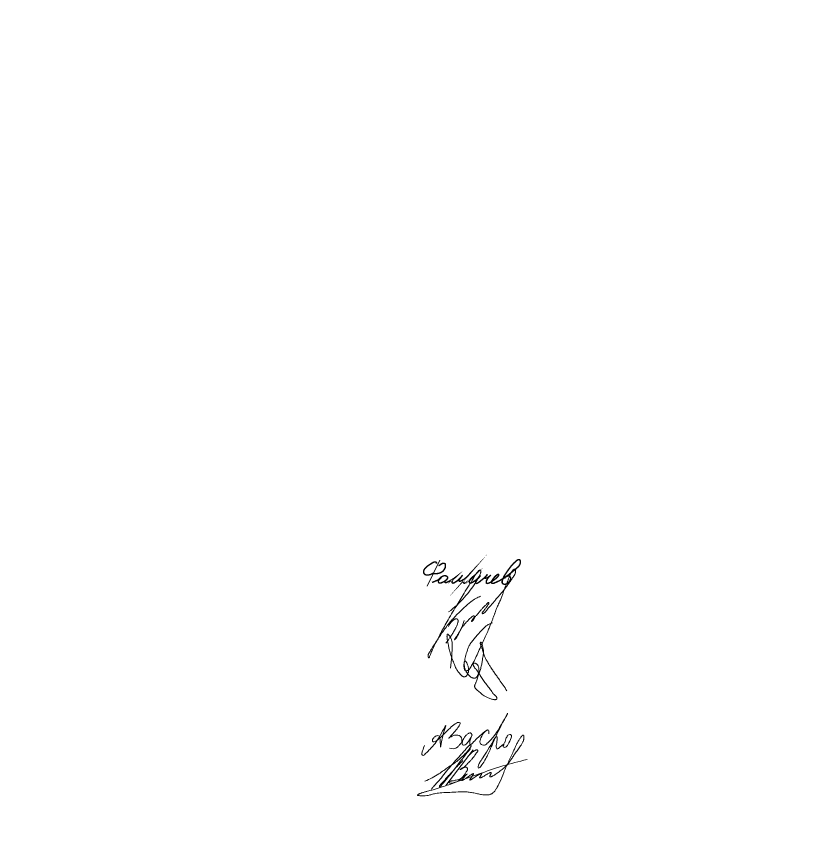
# Model space of a CAD drawing. Header units: millimetres. Extents: x 0 to 420, y 0 to 297.
# Drawn here: x 219.4 to 319.7, y 0 to 103 of the extents above; entities that cross this region are included whole.
import ezdxf

# ---------------------------------------------------------------- set-up
doc = ezdxf.new("R2010")
doc.units = ezdxf.units.MM
for name, pattern in [('K5LT32789', [0]), ('K5LT32790', [0]), ('K5LT32791', [0])]:
    doc.linetypes.add(name, pattern=pattern)
doc.layers.add('Системный слой', color=7, linetype='Continuous')

# ---------------------------------------------------------------- blocks, each defined once
blk = doc.blocks.new('U27')
at = {"layer": 'Системный слой', "color": 5, "linetype": 'K5LT32789', "lineweight": 18, "true_color": 0x0000ff}
for points in [[(277.04, 12.25), (276.86, 12.51), (276.6, 12.51), (276.34, 12.26), (276.06, 11.97), (275.83, 11.58), (275.73, 11.06), (275.89, 10.9), (276.17, 10.97), (276.34, 11.14), (276.54, 11.38), (276.81, 11.8), (277.11, 12.4), (276.81, 11.8), (276.71, 11.32), (276.71, 11.04), (276.78, 10.97), (276.91, 11.01), (277.49, 11.67), (278.13, 12.24), (278.45, 12.54), (278.79, 12.76), (278.95, 12.86), (279.08, 12.86), (279.15, 12.68), (279.15, 12.49), (279.15, 12.28), (279.15, 12.68), (279.08, 12.86), (278.95, 12.87), (278.45, 12.54), (277.99, 11.61), (277.99, 11.2), (278.17, 11.01), (278.44, 10.94), (278.71, 10.94), (278.93, 11.16), (279.2, 11.44), (280.09, 12.32), (282.22, 16.29), (280.09, 12.32), (279.33, 10.43), (278.75, 9.2), (278.22, 8.38), (277.88, 7.97), (277.77, 8.06), (277.77, 8.41), (278.02, 8.85), (278.47, 9.45), (279.18, 10.63), (279.91, 11.87), (280.06, 12.02), (280.18, 12.01), (280.22, 11.82), (280.16, 11.4), (280.11, 11.06), (280.04, 10.73), (280.11, 10.49), (280.25, 10.42), (280.43, 10.61), (280.79, 10.89), (281.11, 11.21), (280.91, 10.78), (281, 10.69), (281.15, 10.63), (281.31, 10.69), (281.51, 10.89), (282.05, 12.01), (281.98, 12.24), (281.78, 12.3), (281.52, 12.23), (281.34, 11.9), (281.22, 11.51), (281.11, 11.18)], [(270.99, 10.89), (270.83, 10.45), (270.68, 10.02), (270.63, 9.75), (270.74, 9.63), (270.9, 9.63), (271.05, 9.78), (271.49, 10.22), (272.56, 11.29), (274.09, 14.3), (273.17, 12.05), (273.01, 10.03), (273.01, 11.89), (272.82, 12.19), (272.38, 12.09), (272.07, 11.79), (271.97, 11.52), (272.07, 11.33), (272.35, 11.33), (273.01, 11.89), (273.91, 12.79), (274.54, 13.42), (275.24, 13.88), (275.55, 13.79), (275.47, 13.54), (275.29, 13.21), (274.7, 12.51), (274.21, 11.93), (273.87, 11.7), (274.53, 12.14), (275.06, 12.24), (275.4, 12.17), (275.63, 11.99), (275.74, 11.71), (275.74, 11.38), (275.53, 11.07), (275.32, 10.86), (275, 10.53), (274.64, 10.45), (274.14, 10.54)]]:
    blk.add_open_spline(points, degree=3, dxfattribs=at)
blk = doc.blocks.new('U28')
at = {"layer": 'Системный слой', "color": 5, "linetype": 'K5LT32790', "lineweight": 18, "true_color": 0x0000ff}
blk.add_open_spline([(274.3, 20.65), (274.33, 21.67), (274.59, 22.83), (274.47, 24.04), (274.41, 24.28), (274.34, 24.44), (274.27, 24.58), (274.19, 24.7), (274.12, 24.8), (274.06, 24.87), (274.01, 24.92), (273.99, 24.94), (273.97, 24.96), (273.95, 24.96), (273.94, 24.97), (273.93, 24.97), (273.93, 24.97), (273.92, 24.97), (273.91, 24.97), (273.91, 24.97), (273.9, 24.97), (273.9, 24.97), (273.89, 24.96), (273.89, 24.96), (273.88, 24.95), (273.88, 24.95), (273.88, 24.94), (273.87, 24.93), (273.87, 24.91), (273.86, 24.89), (273.86, 24.86), (273.85, 24.83), (273.85, 24.77), (273.84, 24.7), (273.84, 24.6), (273.85, 24.49), (273.86, 24.37), (273.88, 24.24), (273.91, 24.07), (273.96, 23.85), (274.02, 23.51), (274.12, 23.03), (274.28, 22.43), (274.52, 21.78), (274.75, 21.17), (274.96, 20.66), (275.18, 20.29), (275.39, 20.03), (275.57, 19.84), (275.7, 19.71), (275.8, 19.64), (275.86, 19.61), (275.91, 19.59), (275.95, 19.58), (275.99, 19.58), (276.04, 19.58), (276.08, 19.58), (276.13, 19.59), (276.16, 19.6), (276.2, 19.62), (276.23, 19.63), (276.26, 19.65), (276.29, 19.68), (276.32, 19.72), (276.36, 19.77), (276.4, 19.84), (276.46, 19.94), (276.51, 20.05), (276.55, 20.16), (276.57, 20.26), (276.58, 20.37), (276.58, 20.48), (276.56, 20.63), (276.53, 20.81), (276.48, 21), (276.42, 21.18), (276.36, 21.3), (276.31, 21.39), (276.27, 21.44), (276.24, 21.49), (276.21, 21.52), (276.18, 21.54), (276.16, 21.56), (276.15, 21.56), (276.14, 21.57), (276.13, 21.57), (276.12, 21.57), (276.11, 21.57), (276.11, 21.57), (276.1, 21.57), (276.1, 21.57), (276.09, 21.56), (276.09, 21.56), (276.08, 21.55), (276.07, 21.55), (276.07, 21.54), (276.06, 21.53), (276.05, 21.51), (276.04, 21.49), (276.03, 21.46), (276.02, 21.42), (276.01, 21.37), (276, 21.32), (276, 21.26), (276, 21.18), (276.01, 21.08), (276.04, 20.94), (276.07, 20.76), (276.12, 20.55), (276.19, 20.36), (276.28, 20.19), (276.39, 20.02), (276.52, 19.85), (276.66, 19.71), (276.79, 19.59), (276.91, 19.51), (277.01, 19.46), (277.09, 19.43), (277.17, 19.41), (277.24, 19.4), (277.3, 19.4), (277.35, 19.4), (277.39, 19.41), (277.43, 19.42), (277.46, 19.44), (277.49, 19.46), (277.53, 19.48), (277.56, 19.52), (277.61, 19.57), (277.66, 19.64), (277.72, 19.72), (277.77, 19.83), (277.82, 19.95), (277.85, 20.07), (277.88, 20.2), (277.89, 20.34), (277.88, 20.49), (277.87, 20.65), (277.84, 20.79), (277.8, 20.9), (277.75, 21), (277.71, 21.07), (277.66, 21.12), (277.62, 21.16), (277.58, 21.2), (277.53, 21.23), (277.48, 21.26), (277.43, 21.28), (277.38, 21.29), (277.34, 21.29), (277.31, 21.29), (277.29, 21.29), (277.26, 21.29), (277.24, 21.28), (277.22, 21.27), (277.2, 21.26), (277.18, 21.25), (277.17, 21.23), (277.16, 21.22), (277.15, 21.21), (277.15, 21.2), (277.14, 21.19), (277.14, 21.18), (277.14, 21.17), (277.14, 21.15), (277.14, 21.14), (277.14, 21.12), (277.15, 21.09), (277.16, 21.06), (277.18, 21.02), (277.21, 20.96), (277.25, 20.88), (277.3, 20.78), (277.38, 20.67), (277.48, 20.55), (277.63, 20.37), (277.82, 20.1), (278.07, 19.71), (278.36, 19.23), (278.75, 18.71), (279.13, 18.2), (279.46, 17.76), (279.68, 17.43), (279.87, 17.26), (279.99, 17.16), (280.06, 17.08), (280.1, 17.01), (280.13, 16.96), (280.15, 16.92), (280.16, 16.88), (280.16, 16.86), (280.16, 16.83), (280.16, 16.82), (280.16, 16.8), (280.16, 16.79), (280.15, 16.78), (280.14, 16.77), (280.14, 16.76), (280.13, 16.75), (280.12, 16.74), (280.1, 16.73), (280.08, 16.72), (280.05, 16.71), (280.02, 16.7), (279.99, 16.69), (279.94, 16.68), (279.89, 16.68), (279.83, 16.69), (279.75, 16.7), (279.63, 16.72), (279.46, 16.77), (279.2, 16.86), (278.89, 17), (278.56, 17.16), (278.31, 17.32), (278.1, 17.5), (277.91, 17.66), (277.71, 17.84), (277.54, 18), (277.43, 18.12), (277.38, 18.2), (277.36, 18.25), (277.34, 18.3), (277.34, 18.34), (277.33, 18.38), (277.33, 18.42), (277.34, 18.47), (277.35, 18.51), (277.36, 18.56), (277.39, 18.63), (277.43, 18.72), (277.49, 18.85), (277.56, 19.04), (277.64, 19.28), (277.73, 19.55), (277.84, 19.84), (277.97, 20.2), (278.11, 20.64), (278.24, 21.16), (278.32, 21.64), (278.36, 22.03), (278.42, 22.33), (278.47, 22.58), (278.47, 22.77), (278.46, 22.93), (278.42, 23.08), (278.38, 23.26), (278.34, 23.43), (278.3, 23.6), (278.27, 23.72), (278.25, 23.8), (278.23, 23.86), (278.21, 23.89), (278.2, 23.91), (278.19, 23.92), (278.18, 23.93), (278.17, 23.93), (278.16, 23.94), (278.16, 23.94), (278.15, 23.94), (278.14, 23.94), (278.14, 23.94), (278.13, 23.94), (278.12, 23.94), (278.11, 23.94), (278.1, 23.93), (278.09, 23.93), (278.09, 23.92), (278.08, 23.91), (278.07, 23.91), (278.06, 23.9), (278.06, 23.89), (278.05, 23.88), (278.05, 23.86), (278.05, 23.85), (278.05, 23.83), (278.05, 23.81), (278.05, 23.78), (278.06, 23.75), (278.07, 23.7), (278.09, 23.65), (278.12, 23.58), (278.16, 23.5), (278.2, 23.4), (278.24, 23.27), (278.29, 23.12), (278.35, 22.93), (278.43, 22.7), (278.51, 22.44), (278.58, 22.2), (278.66, 21.99), (278.75, 21.81), (278.87, 21.62), (279, 21.41), (279.15, 21.15), (279.35, 20.8), (279.61, 20.4), (279.9, 19.99), (280.19, 19.59), (280.7, 18.87), (281.1, 18.28), (281.41, 17.81)], degree=3, knots=[0, 0, 0, 0, 23.088924, 25.905784, 27.368497, 28.578535, 29.721875, 30.813961, 31.805183, 32.534012, 32.992903, 33.225793, 33.377047, 33.48833, 33.574551, 33.643805, 33.701224, 33.750367, 33.79387, 33.833355, 33.872141, 33.912355, 33.95659, 34.00557, 34.061357, 34.126468, 34.204109, 34.298549, 34.415744, 34.564555, 34.759459, 35.028229, 35.412864, 35.997175, 36.728139, 37.568941, 38.433825, 39.401332, 40.578431, 42.235398, 44.569602, 48.269133, 53.187712, 58.58434, 63.764044, 67.778676, 70.998143, 73.369834, 75.349816, 76.796874, 77.581324, 78.028914, 78.378087, 78.696803, 79.013489, 79.343373, 79.678587, 80.006824, 80.317932, 80.606471, 80.866035, 81.11641, 81.383983, 81.718354, 82.16781, 82.839361, 83.733235, 84.705422, 85.582724, 86.324391, 87.057116, 87.890757, 88.945341, 90.321141, 91.965571, 93.426367, 94.484215, 95.101021, 95.580997, 96.013141, 96.361093, 96.626002, 96.782739, 96.889142, 96.971138, 97.03813, 97.095272, 97.145901, 97.188561, 97.228747, 97.268915, 97.315311, 97.366861, 97.425655, 97.494454, 97.577142, 97.679623, 97.811915, 97.985663, 98.226797, 98.532587, 98.897786, 99.296036, 99.737821, 100.261724, 100.964229, 101.99978, 103.525411, 105.150667, 106.72453, 108.093532, 109.590313, 111.195302, 112.777483, 114.126394, 115.159714, 115.93325, 116.599105, 117.196687, 117.716186, 118.147278, 118.512091, 118.830828, 119.112084, 119.376147, 119.650254, 119.966184, 120.348472, 120.832611, 121.462575, 122.257884, 123.166317, 124.121896, 125.077441, 126.058759, 127.110722, 128.27138, 129.455541, 130.54928, 131.472222, 132.224076, 132.842804, 133.343527, 133.786162, 134.209733, 134.641953, 135.076751, 135.490934, 135.840567, 136.1162, 136.329021, 136.516582, 136.697073, 136.87991, 137.063295, 137.235465, 137.38613, 137.514261, 137.623548, 137.718445, 137.797689, 137.875651, 137.957944, 138.055516, 138.163779, 138.288043, 138.436309, 138.622516, 138.862075, 139.203128, 139.704326, 140.381097, 141.218915, 142.127317, 143.259517, 144.821141, 147.317764, 150.75711, 155.19517, 160.069171, 165.224464, 169.471142, 172.421411, 174.092925, 175.138298, 175.966748, 176.479558, 176.900272, 177.244752, 177.52135, 177.72293, 177.873709, 177.996322, 178.101436, 178.195314, 178.281517, 178.366118, 178.454913, 178.554755, 178.670049, 178.807074, 178.975201, 179.187234, 179.439473, 179.719727, 180.029511, 180.383269, 180.823448, 181.407111, 182.246837, 183.563618, 185.512414, 188.365901, 191.16936, 193.636194, 195.215931, 197.147086, 199.269225, 201.224518, 202.392176, 202.935446, 203.335749, 203.665039, 203.98044, 204.30527, 204.630666, 204.95421, 205.28424, 205.683122, 206.145312, 206.866804, 207.837862, 209.464316, 211.387339, 213.648133, 215.828171, 218.361631, 222.046321, 226.400789, 230.237614, 232.987127, 235.143069, 237.145235, 238.600123, 239.59432, 240.714469, 242.086859, 243.579513, 244.83703, 245.773068, 246.379449, 246.80954, 247.077534, 247.227517, 247.33398, 247.41847, 247.489521, 247.552012, 247.609222, 247.663606, 247.717168, 247.768592, 247.820784, 247.876677, 247.942191, 248.018083, 248.10247, 248.189421, 248.269471, 248.347072, 248.425637, 248.512886, 248.605679, 248.706816, 248.820413, 248.952282, 249.111489, 249.313956, 249.574155, 249.89782, 250.303709, 250.841791, 251.528272, 252.381244, 253.359593, 254.475963, 255.872687, 257.851092, 259.938273, 261.963603, 263.469883, 265.046448, 266.586695, 268.366913, 270.599666, 273.407082, 277.373027, 281.234201, 284.882343, 288.313023, 301, 301, 301, 301], dxfattribs=at)
blk = doc.blocks.new('U29')
at = {"layer": 'Системный слой', "color": 5, "linetype": 'K5LT32790', "lineweight": 18, "true_color": 0x0000ff}
for points, knots in [([(274.03, 27.77), (274.79, 28.3), (275.74, 29.19), (276.76, 30.51), (277.39, 31.33), (277.77, 32.04), (278.01, 32.46), (278.09, 32.68), (278.11, 32.8), (278.12, 32.87), (278.12, 32.91), (278.12, 32.94), (278.11, 32.96), (278.1, 32.98), (278.1, 32.99), (278.09, 33), (278.08, 33.01), (278.07, 33.02), (278.06, 33.03), (278.04, 33.04), (278.03, 33.04), (278.01, 33.05), (277.99, 33.05), (277.97, 33.05), (277.96, 33.05), (277.94, 33.05), (277.93, 33.05), (277.92, 33.04), (277.9, 33.03), (277.89, 33.02), (277.87, 33.01), (277.84, 32.99), (277.81, 32.95), (277.75, 32.88), (277.66, 32.77), (277.51, 32.56), (277.29, 32.23), (277.01, 31.73), (276.55, 31.03), (275.86, 29.93), (274.93, 28.4), (273.9, 26.64), (273.06, 25.11), (272.49, 24.05), (272.18, 23.44), (272.02, 23.06), (271.9, 22.78), (271.8, 22.53), (271.72, 22.32), (271.66, 22.15), (271.62, 22.06), (271.6, 22.01), (271.59, 21.99), (271.58, 21.98), (271.58, 21.97), (271.57, 21.97), (271.57, 21.97), (271.56, 21.96), (271.56, 21.96), (271.55, 21.96), (271.55, 21.96), (271.55, 21.96), (271.54, 21.96), (271.54, 21.96), (271.53, 21.96), (271.53, 21.97), (271.53, 21.97), (271.52, 21.97), (271.52, 21.98), (271.51, 21.99), (271.5, 22), (271.49, 22.02), (271.48, 22.04), (271.47, 22.07), (271.46, 22.11), (271.45, 22.15), (271.44, 22.2), (271.44, 22.24), (271.45, 22.29), (271.46, 22.34), (271.48, 22.4), (271.5, 22.45), (271.54, 22.53), (271.61, 22.64), (271.74, 22.85), (271.99, 23.24), (272.45, 23.97), (273.12, 25), (273.98, 26.24), (274.98, 27.34), (275.96, 28.27), (276.75, 28.99), (277.46, 29.47), (277.89, 29.67), (278.09, 29.77)], [0, 0, 0, 0, 8.550609, 12.054989, 15.548009, 18.191121, 19.498995, 20.058209, 20.381615, 20.589671, 20.716665, 20.79368, 20.851701, 20.900722, 20.944653, 20.985245, 21.025642, 21.06834, 21.115939, 21.168338, 21.224707, 21.283052, 21.340576, 21.394663, 21.443781, 21.488289, 21.53119, 21.575808, 21.625508, 21.683081, 21.754287, 21.848548, 21.98875, 22.223415, 22.641351, 23.38396, 24.591455, 26.333193, 28.725175, 32.394143, 38.444137, 45.386804, 51.336644, 54.759282, 56.550214, 57.736198, 58.581068, 59.410817, 60.190375, 60.748602, 61.044545, 61.139793, 61.19713, 61.237089, 61.267135, 61.290713, 61.309862, 61.325937, 61.339917, 61.352551, 61.36445, 61.376142, 61.388111, 61.400062, 61.412022, 61.424542, 61.439066, 61.45699, 61.479741, 61.509795, 61.550475, 61.607942, 61.688058, 61.795635, 61.922219, 62.059168, 62.198495, 62.342871, 62.495112, 62.658157, 62.830855, 63.02153, 63.245709, 63.594568, 64.237865, 65.516344, 67.957442, 72.253573, 76.989753, 81.977365, 86.090995, 89.562811, 91.905588, 94, 94, 94, 94]), ([(276, 26.71), (275.94, 26.34), (275.76, 25.87), (275.48, 25.3), (275.29, 25), (275.16, 24.75), (275.08, 24.6), (275.04, 24.51), (275.01, 24.45), (274.98, 24.41), (274.95, 24.38), (274.92, 24.35), (274.89, 24.32), (274.86, 24.29), (274.84, 24.27), (274.83, 24.26), (274.82, 24.25), (274.82, 24.25), (274.82, 24.25), (274.81, 24.25), (274.81, 24.25), (274.81, 24.25), (274.81, 24.24), (274.81, 24.25), (274.8, 24.25), (274.8, 24.25), (274.8, 24.25), (274.8, 24.25), (274.8, 24.26), (274.81, 24.26), (274.81, 24.26), (274.81, 24.27), (274.81, 24.28), (274.82, 24.29), (274.82, 24.3), (274.83, 24.33), (274.84, 24.35), (274.85, 24.38), (274.87, 24.42), (274.89, 24.46), (274.92, 24.5), (274.96, 24.55), (275.01, 24.62), (275.09, 24.72), (275.19, 24.87), (275.3, 25.06), (275.41, 25.26), (275.52, 25.46), (275.65, 25.68), (275.81, 25.91), (275.99, 26.12), (276.14, 26.3), (276.31, 26.49), (276.5, 26.71), (276.72, 26.93), (276.89, 27.09), (277, 27.18), (277.05, 27.21), (277.1, 27.23), (277.14, 27.25), (277.18, 27.26), (277.21, 27.27), (277.23, 27.27), (277.25, 27.27), (277.26, 27.27), (277.27, 27.27), (277.28, 27.26), (277.29, 27.26), (277.29, 27.26), (277.3, 27.25), (277.3, 27.25), (277.3, 27.24), (277.31, 27.23), (277.31, 27.22), (277.31, 27.21), (277.31, 27.2), (277.32, 27.18), (277.31, 27.15), (277.31, 27.12), (277.3, 27.08), (277.3, 27.03), (277.29, 26.97), (277.27, 26.93), (277.25, 26.89), (277.23, 26.84), (277.2, 26.8), (277.16, 26.75), (277.13, 26.71), (277.1, 26.67), (277.07, 26.65), (277.04, 26.62), (277.02, 26.6), (277, 26.58), (276.98, 26.57), (276.96, 26.56), (276.96, 26.55), (276.95, 26.55), (276.95, 26.55), (276.94, 26.55), (276.94, 26.55), (276.94, 26.55), (276.94, 26.55), (276.93, 26.55), (276.93, 26.55), (276.93, 26.55), (276.93, 26.55), (276.93, 26.55), (276.93, 26.55), (276.93, 26.56), (276.93, 26.56), (276.93, 26.56), (276.93, 26.57), (276.93, 26.57), (276.94, 26.58), (276.94, 26.59), (276.95, 26.6), (276.96, 26.62), (276.97, 26.64), (276.98, 26.66), (276.99, 26.68), (277, 26.7), (277.02, 26.73), (277.04, 26.77), (277.07, 26.82), (277.11, 26.88), (277.16, 26.94), (277.24, 27.02), (277.33, 27.1), (277.45, 27.2), (277.56, 27.32), (277.67, 27.44), (277.76, 27.56), (277.87, 27.69), (277.98, 27.82), (278.09, 27.97), (278.21, 28.11), (278.35, 28.26), (278.51, 28.41), (278.67, 28.56), (278.78, 28.67), (278.85, 28.76), (278.9, 28.82), (278.95, 28.87), (278.99, 28.91), (279.02, 28.94), (279.04, 28.96), (279.06, 28.97), (279.07, 28.98), (279.08, 28.98), (279.08, 28.98), (279.09, 28.98), (279.09, 28.98), (279.1, 28.98), (279.1, 28.98), (279.11, 28.98), (279.11, 28.98), (279.11, 28.98), (279.11, 28.97), (279.12, 28.97), (279.12, 28.97), (279.12, 28.96), (279.13, 28.95), (279.13, 28.94), (279.13, 28.93), (279.14, 28.92), (279.14, 28.9), (279.14, 28.87), (279.14, 28.85), (279.13, 28.83), (279.13, 28.81), (279.12, 28.79), (279.1, 28.76), (279.08, 28.73), (279.04, 28.68), (278.99, 28.6), (278.91, 28.51), (278.82, 28.39), (278.73, 28.25), (278.65, 28.12), (278.56, 28.02), (278.49, 27.93), (278.44, 27.85), (278.39, 27.8), (278.35, 27.76), (278.33, 27.73), (278.31, 27.71), (278.31, 27.69), (278.3, 27.68), (278.3, 27.66), (278.3, 27.65), (278.3, 27.63), (278.3, 27.62), (278.3, 27.61), (278.31, 27.59), (278.31, 27.58), (278.32, 27.58), (278.32, 27.57), (278.33, 27.57), (278.33, 27.56), (278.33, 27.56), (278.34, 27.56), (278.35, 27.55), (278.35, 27.55), (278.36, 27.55), (278.37, 27.55), (278.38, 27.55), (278.4, 27.56), (278.41, 27.56), (278.43, 27.57), (278.46, 27.59), (278.5, 27.61), (278.54, 27.64), (278.58, 27.67), (278.63, 27.71), (278.69, 27.77), (278.75, 27.85), (278.85, 27.98), (278.98, 28.15), (279.18, 28.37), (279.43, 28.64), (279.71, 28.96), (280, 29.32), (280.29, 29.68), (280.6, 30.02), (280.89, 30.36), (281.19, 30.73), (281.47, 31.14), (281.75, 31.54), (282.02, 31.9), (282.23, 32.22), (282.38, 32.45), (282.45, 32.61), (282.48, 32.71), (282.5, 32.8), (282.51, 32.87), (282.52, 32.92), (282.52, 32.96), (282.52, 32.99), (282.52, 33.02), (282.51, 33.05), (282.51, 33.07), (282.5, 33.09), (282.48, 33.11), (282.47, 33.13), (282.46, 33.14), (282.44, 33.15), (282.43, 33.16), (282.42, 33.16), (282.41, 33.17), (282.4, 33.17), (282.38, 33.17), (282.37, 33.17), (282.35, 33.17), (282.34, 33.17), (282.32, 33.16), (282.29, 33.15), (282.26, 33.13), (282.23, 33.11), (282.2, 33.09), (282.17, 33.06), (282.14, 33.02), (282.11, 32.97), (282.07, 32.91), (282.02, 32.82), (281.95, 32.69), (281.85, 32.51), (281.74, 32.25), (281.63, 31.96), (281.52, 31.67), (281.39, 31.35), (281.24, 31.01), (281.1, 30.64), (280.96, 30.24), (280.81, 29.82), (280.64, 29.37), (280.42, 28.89), (280.2, 28.43), (280.04, 28.02), (279.93, 27.74), (279.88, 27.57), (279.84, 27.47), (279.79, 27.34), (279.71, 27.1), (279.57, 26.76), (279.4, 26.33), (279.2, 25.84), (278.98, 25.26), (278.68, 24.59), (278.3, 23.83), (277.92, 23), (277.56, 22.16), (277.23, 21.44), (276.91, 20.97), (276.77, 20.66), (276.67, 20.52), (276.61, 20.46), (276.56, 20.42), (276.52, 20.4), (276.47, 20.37), (276.42, 20.36), (276.37, 20.34), (276.31, 20.33), (276.27, 20.33), (276.23, 20.33), (276.2, 20.34), (276.18, 20.35), (276.16, 20.35), (276.14, 20.36), (276.13, 20.37), (276.12, 20.38), (276.11, 20.39), (276.1, 20.41), (276.09, 20.43), (276.08, 20.46), (276.06, 20.5), (276.05, 20.57), (276.03, 20.65), (276, 20.76), (275.98, 20.88), (275.97, 20.99), (275.98, 21.11), (276, 21.25), (276.04, 21.43), (276.08, 21.67), (276.13, 21.98), (276.21, 22.33), (276.32, 22.66), (276.41, 22.92), (276.48, 23.13), (276.55, 23.32), (276.65, 23.53), (276.79, 23.75), (277.01, 24.06), (277.32, 24.46), (277.75, 24.95), (278.19, 25.43), (278.6, 25.83), (278.91, 26.09), (279.14, 26.22), (279.36, 26.32), (279.51, 26.36), (279.6, 26.39)], [0, 0, 0, 0, 9.050129, 12.27524, 15.459, 17.73484, 19.057413, 19.710841, 20.186256, 20.578255, 20.920156, 21.263228, 21.624829, 21.943402, 22.174143, 22.29629, 22.36276, 22.406894, 22.439057, 22.464194, 22.484922, 22.502166, 22.516262, 22.528133, 22.539447, 22.552242, 22.56817, 22.588053, 22.611987, 22.639741, 22.672744, 22.715192, 22.776687, 22.87041, 23.023044, 23.2152, 23.446308, 23.698853, 24.014406, 24.364067, 24.793807, 25.28352, 25.941626, 26.877925, 28.429965, 30.348657, 32.240773, 33.898399, 35.948367, 38.485583, 40.825304, 42.59187, 44.267244, 46.970047, 49.74801, 51.863744, 52.701471, 53.104911, 53.483029, 53.862972, 54.210178, 54.473163, 54.650607, 54.780151, 54.882015, 54.96597, 55.037892, 55.101774, 55.160577, 55.215489, 55.269733, 55.3265, 55.390437, 55.464507, 55.552848, 55.661752, 55.802045, 55.996896, 56.278982, 56.657771, 57.087852, 57.530059, 57.926999, 58.28654, 58.645161, 59.086887, 59.580412, 60.070145, 60.456808, 60.770321, 61.020502, 61.287434, 61.539711, 61.751465, 61.877288, 61.951174, 62.001019, 62.037083, 62.064047, 62.085222, 62.102691, 62.117816, 62.131035, 62.143011, 62.154708, 62.167188, 62.181333, 62.197688, 62.21651, 62.238222, 62.264236, 62.296726, 62.338711, 62.394112, 62.469848, 62.581386, 62.750144, 62.953234, 63.151975, 63.325302, 63.501424, 63.750698, 64.126703, 64.655732, 65.239268, 65.888652, 66.649933, 67.724768, 68.970934, 70.450533, 71.673771, 72.965674, 74.199734, 75.716608, 77.191491, 78.669398, 80.263602, 82.259995, 84.0227, 85.431088, 86.180031, 86.82002, 87.357354, 87.830339, 88.196682, 88.427814, 88.563885, 88.657509, 88.728451, 88.784957, 88.831759, 88.871976, 88.907862, 88.941164, 88.973333, 89.002363, 89.031139, 89.061129, 89.097204, 89.139544, 89.190239, 89.252182, 89.329582, 89.428874, 89.559889, 89.727893, 89.910432, 90.08993, 90.259821, 90.437176, 90.634512, 90.867411, 91.167757, 91.627014, 92.382088, 93.419966, 94.672454, 96.030915, 97.344377, 98.512333, 99.382533, 100.080146, 100.642761, 101.098523, 101.416568, 101.614452, 101.761411, 101.888131, 102.002041, 102.112642, 102.228685, 102.353162, 102.475542, 102.582798, 102.67162, 102.744553, 102.805473, 102.857643, 102.905538, 102.953137, 103.003348, 103.057077, 103.11538, 103.180499, 103.255316, 103.343787, 103.451799, 103.589159, 103.775473, 104.036879, 104.381072, 104.782032, 105.231565, 105.731185, 106.331113, 107.131661, 108.329516, 110.150194, 112.636877, 115.501671, 119.160964, 122.898631, 126.952961, 130.409086, 134.037174, 137.994275, 142.035946, 146.041027, 149.822245, 153.085433, 155.385996, 156.523495, 157.344961, 158.084473, 158.656408, 159.032405, 159.319553, 159.62593, 159.882585, 160.081757, 160.265654, 160.447561, 160.63144, 160.806021, 160.962993, 161.100471, 161.220792, 161.327559, 161.424857, 161.521276, 161.623153, 161.736504, 161.863212, 162.008568, 162.179889, 162.387514, 162.643846, 162.945007, 163.264358, 163.6135, 164.014772, 164.533206, 165.020618, 165.794064, 166.857794, 168.64401, 171.006738, 173.517367, 176.204619, 178.789913, 181.800729, 185.264053, 188.598832, 192.086757, 196.039981, 200.351441, 204.98312, 208.606796, 211.174086, 212.324149, 212.840152, 213.814159, 215.76165, 218.911517, 222.760316, 227.121283, 231.883071, 238.054257, 244.879079, 252.670992, 260.372327, 267.206768, 271.910472, 274.294825, 275.442431, 276.007431, 276.456493, 276.872537, 277.298483, 277.734538, 278.182349, 278.627236, 279.027811, 279.347916, 279.582846, 279.760539, 279.906542, 280.032941, 280.152577, 280.276179, 280.413989, 280.572354, 280.762102, 281.004984, 281.334701, 281.830666, 282.557033, 283.530703, 284.521091, 285.429966, 286.323075, 287.47734, 288.942216, 290.783007, 293.428229, 296.57457, 299.586331, 301.717918, 303.359613, 305.016414, 306.799751, 308.827327, 311.560281, 315.955926, 321.284596, 327.290578, 331.929165, 335.294372, 337.07654, 338.608554, 341, 341, 341, 341]), ([(274.02, 25.95), (274.17, 26.18), (274.35, 26.48), (274.63, 26.74), (274.74, 26.81), (274.82, 26.86), (274.89, 26.89), (274.94, 26.9), (274.98, 26.91), (275.01, 26.91), (275.03, 26.9), (275.06, 26.9), (275.08, 26.89), (275.11, 26.88), (275.13, 26.87), (275.15, 26.85), (275.18, 26.83), (275.19, 26.81), (275.21, 26.79), (275.22, 26.77), (275.23, 26.74), (275.24, 26.72), (275.24, 26.69), (275.25, 26.65), (275.25, 26.61), (275.24, 26.55), (275.22, 26.47), (275.2, 26.36), (275.14, 26.21), (275.05, 25.98), (274.9, 25.66), (274.68, 25.25), (274.43, 24.84), (274.18, 24.49), (273.94, 24.16), (273.78, 23.93), (273.69, 23.81)], [0, 0, 0, 0, 6.031327, 7.224988, 8.103691, 8.779791, 9.271523, 9.620615, 9.879085, 10.092232, 10.278511, 10.453749, 10.630111, 10.818394, 11.017829, 11.223201, 11.427374, 11.623322, 11.806227, 11.978077, 12.150954, 12.337468, 12.550087, 12.799771, 13.111892, 13.519386, 14.078895, 14.842107, 15.895849, 17.445078, 19.990893, 23.601088, 27.190299, 30.147219, 32.759048, 36, 36, 36, 36])]:
    blk.add_open_spline(points, degree=3, knots=knots, dxfattribs=at)
blk = doc.blocks.new('U30')
at = {"layer": 'Системный слой', "color": 5, "linetype": 'K5LT32790', "lineweight": 18, "true_color": 0x0000ff}
blk.add_line((277.14, 10.34), (273.7, 5.83), dxfattribs=at)
for points, knots in [([(276.49, 9.49), (276.65, 9.68), (276.87, 9.93), (277.19, 10.15), (277.34, 10.24), (277.44, 10.3), (277.51, 10.33), (277.55, 10.34), (277.58, 10.34), (277.6, 10.34), (277.62, 10.34), (277.64, 10.34), (277.66, 10.33), (277.68, 10.32), (277.69, 10.31), (277.71, 10.3), (277.72, 10.29), (277.73, 10.28), (277.73, 10.27), (277.74, 10.26), (277.74, 10.25), (277.74, 10.24), (277.74, 10.23), (277.74, 10.21), (277.74, 10.2), (277.74, 10.18), (277.73, 10.16), (277.72, 10.14), (277.7, 10.11), (277.68, 10.07), (277.63, 10.02), (277.57, 9.95), (277.5, 9.85), (277.42, 9.73), (277.32, 9.59), (277.19, 9.41), (277.02, 9.2), (276.81, 8.97), (276.59, 8.75), (276.41, 8.57), (276.26, 8.42), (276.16, 8.31), (276.07, 8.21), (276, 8.15), (275.94, 8.1), (275.88, 8.06), (275.82, 8.03), (275.75, 7.98), (275.68, 7.94), (275.62, 7.91), (275.57, 7.88), (275.54, 7.87), (275.53, 7.86), (275.52, 7.86), (275.51, 7.85), (275.5, 7.85), (275.5, 7.85), (275.49, 7.85), (275.49, 7.85), (275.49, 7.84), (275.49, 7.84), (275.49, 7.84), (275.48, 7.85), (275.48, 7.85), (275.48, 7.85), (275.49, 7.85), (275.49, 7.85), (275.49, 7.85), (275.49, 7.85), (275.49, 7.85), (275.49, 7.86), (275.5, 7.86), (275.5, 7.86), (275.51, 7.87), (275.51, 7.87), (275.52, 7.88), (275.54, 7.89), (275.56, 7.9), (275.59, 7.92), (275.63, 7.95), (275.69, 7.99), (275.76, 8.03), (275.84, 8.07), (275.92, 8.1), (276, 8.13), (276.07, 8.14), (276.14, 8.15), (276.2, 8.15), (276.25, 8.15), (276.28, 8.14), (276.31, 8.13), (276.33, 8.12), (276.34, 8.11), (276.36, 8.1), (276.37, 8.09), (276.38, 8.07), (276.39, 8.06), (276.4, 8.03), (276.41, 8.01), (276.42, 7.98), (276.42, 7.95), (276.42, 7.91), (276.42, 7.87), (276.42, 7.83), (276.41, 7.79), (276.39, 7.73), (276.36, 7.67), (276.31, 7.59), (276.22, 7.48), (276.11, 7.3), (275.96, 7.08), (275.79, 6.85), (275.6, 6.66), (275.43, 6.52), (275.28, 6.42), (275.12, 6.34), (274.93, 6.27), (274.74, 6.21), (274.58, 6.14), (274.47, 6.11), (274.4, 6.11), (274.36, 6.11), (274.32, 6.12), (274.28, 6.13), (274.24, 6.14), (274.2, 6.16), (274.17, 6.18), (274.14, 6.19), (274.12, 6.2), (274.11, 6.21), (274.09, 6.23), (274.08, 6.24), (274.07, 6.25), (274.06, 6.26), (274.06, 6.27), (274.06, 6.28), (274.06, 6.29), (274.06, 6.3), (274.07, 6.31), (274.08, 6.32), (274.1, 6.32), (274.11, 6.33), (274.14, 6.34), (274.17, 6.35), (274.21, 6.36), (274.27, 6.38), (274.34, 6.39), (274.44, 6.41), (274.58, 6.43), (274.77, 6.47), (275.02, 6.52), (275.31, 6.59), (275.59, 6.69), (275.81, 6.8), (275.98, 6.91), (276.1, 7.01), (276.19, 7.09), (276.26, 7.15), (276.3, 7.19), (276.33, 7.23), (276.35, 7.25), (276.37, 7.27), (276.38, 7.28), (276.39, 7.29), (276.39, 7.3), (276.4, 7.3), (276.4, 7.31), (276.4, 7.31), (276.4, 7.31), (276.4, 7.31), (276.4, 7.31), (276.4, 7.31), (276.4, 7.31), (276.4, 7.31), (276.4, 7.31), (276.4, 7.31), (276.4, 7.31), (276.39, 7.31), (276.39, 7.31), (276.38, 7.3), (276.38, 7.29), (276.37, 7.28), (276.35, 7.27), (276.34, 7.25), (276.31, 7.23), (276.28, 7.2), (276.24, 7.15), (276.18, 7.09), (276.09, 6.99), (275.98, 6.87), (275.88, 6.74), (275.8, 6.65), (275.76, 6.58), (275.73, 6.55), (275.72, 6.52), (275.71, 6.5), (275.7, 6.49), (275.7, 6.48), (275.69, 6.47), (275.69, 6.47), (275.69, 6.46), (275.7, 6.45), (275.7, 6.45), (275.71, 6.45), (275.72, 6.45), (275.73, 6.45), (275.74, 6.46), (275.76, 6.47), (275.79, 6.48), (275.82, 6.49), (275.86, 6.52), (275.91, 6.55), (275.98, 6.59), (276.09, 6.66), (276.24, 6.76), (276.44, 6.9), (276.66, 7.05), (276.84, 7.17), (276.96, 7.25), (277.03, 7.28), (277.07, 7.31), (277.11, 7.32), (277.13, 7.33), (277.15, 7.33), (277.16, 7.34), (277.17, 7.34), (277.18, 7.33), (277.18, 7.33), (277.19, 7.32), (277.19, 7.31), (277.19, 7.31), (277.18, 7.3), (277.18, 7.29), (277.18, 7.27), (277.17, 7.26), (277.16, 7.23), (277.14, 7.21), (277.12, 7.17), (277.09, 7.12), (277.03, 7.04), (276.96, 6.94), (276.88, 6.83), (276.82, 6.74), (276.77, 6.67), (276.75, 6.63), (276.73, 6.6), (276.72, 6.58), (276.72, 6.57), (276.72, 6.56), (276.71, 6.55), (276.71, 6.54), (276.71, 6.54), (276.72, 6.53), (276.72, 6.53), (276.73, 6.52), (276.74, 6.52), (276.75, 6.53), (276.77, 6.53), (276.79, 6.54), (276.81, 6.55), (276.84, 6.56), (276.88, 6.58), (276.94, 6.61), (277.01, 6.66), (277.11, 6.73), (277.27, 6.83), (277.47, 6.96), (277.69, 7.11), (277.87, 7.23), (278, 7.3), (278.07, 7.34), (278.11, 7.36), (278.15, 7.37), (278.17, 7.38), (278.19, 7.39), (278.21, 7.39), (278.22, 7.38), (278.22, 7.38), (278.23, 7.37), (278.23, 7.37), (278.23, 7.36), (278.23, 7.34), (278.23, 7.33), (278.23, 7.32), (278.22, 7.3), (278.21, 7.28), (278.2, 7.26), (278.18, 7.22), (278.15, 7.17), (278.11, 7.1), (278.06, 7.02), (278.02, 6.96), (278, 6.91), (277.98, 6.88), (277.98, 6.86), (277.97, 6.85), (277.97, 6.84), (277.97, 6.83), (277.97, 6.82), (277.97, 6.81), (277.97, 6.8), (277.98, 6.8), (277.99, 6.79), (278, 6.79), (278.01, 6.79), (278.03, 6.79), (278.05, 6.79), (278.07, 6.8), (278.11, 6.81), (278.15, 6.83), (278.2, 6.86), (278.28, 6.9), (278.39, 6.96), (278.55, 7.05), (278.75, 7.17), (278.96, 7.3), (279.13, 7.39), (279.24, 7.44), (279.29, 7.46), (279.33, 7.48), (279.36, 7.48), (279.39, 7.49), (279.4, 7.49), (279.42, 7.48), (279.43, 7.48), (279.43, 7.47), (279.44, 7.46), (279.44, 7.45), (279.44, 7.44), (279.44, 7.43), (279.44, 7.42), (279.43, 7.4), (279.43, 7.39), (279.42, 7.36), (279.41, 7.33), (279.38, 7.28), (279.35, 7.22), (279.32, 7.15), (279.29, 7.09), (279.27, 7.05), (279.26, 7.02), (279.25, 7), (279.25, 6.99), (279.25, 6.98), (279.25, 6.96), (279.25, 6.95), (279.26, 6.94), (279.26, 6.94), (279.27, 6.93), (279.27, 6.93), (279.28, 6.92), (279.3, 6.92), (279.31, 6.92), (279.33, 6.92), (279.35, 6.92), (279.37, 6.93), (279.4, 6.94), (279.44, 6.95), (279.49, 6.98), (279.56, 7.01), (279.64, 7.05), (279.77, 7.12), (279.95, 7.24), (280.18, 7.39), (280.44, 7.58), (280.69, 7.77), (280.92, 7.95), (281.13, 8.13), (281.32, 8.32), (281.52, 8.53), (281.73, 8.8), (281.95, 9.13), (282.21, 9.53), (282.52, 9.99), (282.86, 10.47), (283.16, 10.9), (283.38, 11.2), (283.47, 11.4), (283.51, 11.53), (283.54, 11.65), (283.55, 11.76), (283.56, 11.87), (283.56, 11.97), (283.56, 12.05), (283.55, 12.1), (283.54, 12.13), (283.53, 12.16), (283.52, 12.17), (283.52, 12.19), (283.51, 12.2), (283.5, 12.21), (283.5, 12.21), (283.49, 12.21), (283.49, 12.22), (283.48, 12.22), (283.47, 12.22), (283.46, 12.22), (283.46, 12.22), (283.45, 12.22), (283.43, 12.21), (283.42, 12.21), (283.41, 12.2), (283.39, 12.18), (283.37, 12.17), (283.34, 12.14), (283.31, 12.11), (283.26, 12.06), (283.2, 11.97), (283.12, 11.86), (283.01, 11.71), (282.9, 11.54), (282.79, 11.35), (282.67, 11.12), (282.53, 10.82), (282.34, 10.37), (282.02, 9.68), (281.55, 8.7), (281.01, 7.51), (280.57, 6.35), (280.18, 5.58), (279.91, 5.17), (279.76, 4.99), (279.64, 4.89), (279.55, 4.83), (279.44, 4.77), (279.31, 4.71), (279.16, 4.67), (278.99, 4.65), (278.78, 4.64), (278.51, 4.65), (278.13, 4.7), (277.66, 4.8), (277.1, 4.93), (276.53, 5.02), (275.91, 5.05), (275.13, 5.02), (274.21, 4.96), (273.26, 4.94), (272.48, 4.86), (271.92, 4.71), (271.49, 4.59), (271.13, 4.53), (270.83, 4.52), (270.6, 4.52), (270.41, 4.54), (270.28, 4.56), (270.21, 4.57), (270.17, 4.58), (270.15, 4.59), (270.13, 4.59), (270.12, 4.6), (270.12, 4.6), (270.11, 4.61), (270.11, 4.61), (270.1, 4.62), (270.1, 4.62), (270.1, 4.62), (270.1, 4.63), (270.1, 4.63), (270.1, 4.63), (270.1, 4.64), (270.1, 4.64), (270.11, 4.65), (270.11, 4.65), (270.11, 4.66), (270.12, 4.66), (270.13, 4.67), (270.14, 4.68), (270.16, 4.69), (270.18, 4.7), (270.21, 4.72), (270.26, 4.74), (270.33, 4.77), (270.43, 4.82), (270.56, 4.87), (270.71, 4.92), (270.87, 4.97), (271.04, 5.02), (271.21, 5.07), (271.43, 5.13), (271.76, 5.21), (272.37, 5.39), (273.47, 5.72), (275.33, 6.37), (277.87, 7.3), (280.85, 8.34), (282.93, 8.88), (283.96, 9.11)], [0, 0, 0, 0, 6.158308, 7.924944, 9.397219, 10.421772, 10.878244, 11.151197, 11.36381, 11.548551, 11.718723, 11.877713, 12.036027, 12.196544, 12.358164, 12.506286, 12.632493, 12.736928, 12.819521, 12.898812, 12.980771, 13.07523, 13.173556, 13.279268, 13.396608, 13.531064, 13.690326, 13.886288, 14.140321, 14.494376, 15.023758, 15.795804, 16.773927, 17.9322, 19.328256, 21.031002, 23.191239, 26.01508, 28.508359, 30.764949, 32.158381, 33.57364, 34.542076, 35.296285, 35.858711, 36.382363, 36.930279, 37.613953, 38.340853, 38.974758, 39.36394, 39.584276, 39.729431, 39.831741, 39.905683, 39.959643, 39.999056, 40.02768, 40.048222, 40.062694, 40.072775, 40.079767, 40.084961, 40.089793, 40.09578, 40.104088, 40.115492, 40.13093, 40.149822, 40.171984, 40.197656, 40.229358, 40.269864, 40.322352, 40.391158, 40.483151, 40.610685, 40.79026, 41.065436, 41.512004, 42.088709, 42.770629, 43.467951, 44.184491, 44.869892, 45.483626, 46.046275, 46.524145, 46.915912, 47.196275, 47.40917, 47.586207, 47.738846, 47.877531, 48.013016, 48.157728, 48.31924, 48.502929, 48.715108, 48.96183, 49.243774, 49.540729, 49.8478, 50.172102, 50.537958, 50.965281, 51.494288, 52.20384, 53.298857, 54.917421, 57.240739, 59.738769, 62.02238, 63.698303, 65.037791, 66.331625, 68.02956, 69.84719, 71.368716, 72.206354, 72.649589, 72.981788, 73.276043, 73.570472, 73.929446, 74.299002, 74.63126, 74.848184, 75.010867, 75.161965, 75.335461, 75.49506, 75.620009, 75.719661, 75.802316, 75.875542, 75.946386, 76.021533, 76.107513, 76.21105, 76.339562, 76.501776, 76.708489, 76.973585, 77.315523, 77.75974, 78.342864, 79.120835, 80.18625, 81.706721, 83.852292, 86.465219, 88.951659, 90.978666, 92.487594, 93.76585, 94.760654, 95.480574, 95.959313, 96.294546, 96.536659, 96.714464, 96.846112, 96.943809, 97.01613, 97.069288, 97.107887, 97.1354, 97.154486, 97.167231, 97.175363, 97.180572, 97.184743, 97.189776, 97.197329, 97.209122, 97.228653, 97.258997, 97.303617, 97.365208, 97.448469, 97.559514, 97.706462, 97.900415, 98.157187, 98.500801, 98.971779, 99.653407, 100.680484, 102.16221, 103.578184, 104.648543, 105.155236, 105.478521, 105.704428, 105.867108, 105.985778, 106.07285, 106.137041, 106.188892, 106.233202, 106.275598, 106.31862, 106.370033, 106.436882, 106.52608, 106.645289, 106.803787, 107.01342, 107.289946, 107.655243, 108.141506, 108.800592, 109.730549, 111.109505, 113.317286, 115.629589, 117.547768, 118.521059, 119.084698, 119.470627, 119.745056, 119.943042, 120.086716, 120.191551, 120.26935, 120.330025, 120.382672, 120.435962, 120.498121, 120.565387, 120.641314, 120.728412, 120.840736, 120.985691, 121.174077, 121.421722, 121.753873, 122.217132, 122.901613, 123.981872, 125.172225, 126.200607, 126.79256, 127.136357, 127.367267, 127.532062, 127.652773, 127.742537, 127.810135, 127.865237, 127.915133, 127.96426, 128.015006, 128.071903, 128.142719, 128.234954, 128.356669, 128.517397, 128.729164, 129.007855, 129.375448, 129.864201, 130.525978, 131.458654, 132.841604, 135.051627, 137.371779, 139.298243, 140.282632, 140.852634, 141.243893, 141.523176, 141.725905, 141.87456, 141.985024, 142.069602, 142.138778, 142.20217, 142.268885, 142.347585, 142.446693, 142.552857, 142.668386, 142.796019, 142.962407, 143.184377, 143.493216, 143.947083, 144.660187, 145.445963, 146.126993, 146.522898, 146.755674, 146.914043, 147.029277, 147.105459, 147.165051, 147.224298, 147.295401, 147.367417, 147.434207, 147.504148, 147.585142, 147.684943, 147.81179, 147.975245, 148.18721, 148.463335, 148.825333, 149.305406, 149.95641, 150.882496, 152.258218, 154.475246, 156.620318, 158.321251, 159.038433, 159.502054, 159.828856, 160.066775, 160.243468, 160.37743, 160.482373, 160.569441, 160.648431, 160.728415, 160.81803, 160.908084, 160.998756, 161.091733, 161.206325, 161.353931, 161.549093, 161.818906, 162.212882, 162.829199, 163.508952, 164.099592, 164.445709, 164.650604, 164.788255, 164.903661, 165.007576, 165.109001, 165.194462, 165.26938, 165.338661, 165.406872, 165.478408, 165.557687, 165.64939, 165.758763, 165.891992, 166.05668, 166.262506, 166.522189, 166.853055, 167.279787, 167.839914, 168.596742, 169.679428, 171.288032, 173.772391, 176.439711, 179.127961, 181.338538, 183.565781, 185.724368, 187.964675, 190.532192, 193.913297, 197.664225, 202.240399, 207.365977, 211.891604, 214.950288, 216.260728, 217.307529, 218.226173, 219.136534, 220.048062, 220.900546, 221.546871, 221.9542, 222.219116, 222.412338, 222.560372, 222.677648, 222.773298, 222.853632, 222.923292, 222.978973, 223.025473, 223.071419, 223.126411, 223.191335, 223.263092, 223.344759, 223.440037, 223.553558, 223.691355, 223.86161, 224.075985, 224.352298, 224.720891, 225.244768, 226.022651, 227.234024, 228.694978, 230.400721, 232.151975, 234.169342, 236.596891, 240.264912, 245.911745, 254.96485, 266.835794, 277.658947, 284.885559, 287.882731, 289.514301, 290.547995, 291.464177, 292.424746, 293.549213, 294.775006, 296.163908, 297.809999, 299.883699, 302.703567, 306.933828, 311.679125, 316.501759, 320.996631, 326.836537, 335.266963, 343.465594, 349.957026, 354.09066, 357.579706, 360.721275, 362.932241, 364.823848, 366.400364, 367.448979, 368.024725, 368.279323, 368.440012, 368.5553, 368.642037, 368.709291, 368.762747, 368.806287, 368.842721, 368.874182, 368.900514, 368.926113, 368.952467, 368.982922, 369.016093, 369.053534, 369.097024, 369.148696, 369.211201, 369.287947, 369.383467, 369.504023, 369.658723, 369.861852, 370.138802, 370.52869, 371.119523, 372.038078, 373.203074, 374.521743, 375.833878, 377.215726, 378.767848, 380.290034, 382.688597, 387.074598, 395.697937, 410.437499, 434.93092, 461.366967, 487, 487, 487, 487]), ([(271.05, 6.38), (271.66, 6.64), (272.48, 7.06), (273.4, 7.72), (273.92, 8.1), (274.43, 8.42), (274.96, 8.79), (275.53, 9.27), (276.08, 9.78), (276.48, 10.21), (276.71, 10.5), (276.81, 10.67), (276.86, 10.75), (276.88, 10.79), (276.89, 10.82), (276.89, 10.84), (276.89, 10.85), (276.89, 10.87), (276.89, 10.88), (276.89, 10.89), (276.88, 10.89), (276.88, 10.9), (276.87, 10.91), (276.86, 10.92), (276.85, 10.93), (276.84, 10.93), (276.83, 10.94), (276.82, 10.94), (276.81, 10.95), (276.8, 10.95), (276.79, 10.95), (276.78, 10.95), (276.77, 10.95), (276.76, 10.94), (276.74, 10.94), (276.72, 10.93), (276.69, 10.91), (276.66, 10.89), (276.61, 10.85), (276.54, 10.8), (276.45, 10.71), (276.34, 10.59), (276.2, 10.41), (276, 10.17), (275.72, 9.85), (275.33, 9.44), (274.84, 8.89), (274.25, 8.21), (273.61, 7.44), (273.04, 6.7), (272.53, 6.12), (272.16, 5.72), (271.96, 5.49), (271.87, 5.39)], [0, 0, 0, 0, 6.997069, 9.684036, 11.958352, 13.801956, 16.01059, 18.791875, 21.670898, 23.899271, 25.047829, 25.598015, 25.892727, 26.052221, 26.139763, 26.200238, 26.24818, 26.289354, 26.326598, 26.358724, 26.389054, 26.419587, 26.454991, 26.494445, 26.537325, 26.581963, 26.625959, 26.666366, 26.702295, 26.736616, 26.772293, 26.811665, 26.854853, 26.903993, 26.962474, 27.036776, 27.136139, 27.279193, 27.487047, 27.788774, 28.205883, 28.811868, 29.540442, 30.580231, 32.089095, 34.083011, 36.578424, 39.886091, 43.512937, 47.235171, 49.742529, 51.659752, 53, 53, 53, 53]), ([(275.86, 8.98), (275.44, 8.62), (274.89, 8), (274.2, 7.25), (273.77, 6.79), (273.46, 6.42), (273.21, 6.17), (273.06, 6.01), (272.97, 5.91), (272.92, 5.83), (272.9, 5.78), (272.89, 5.75), (272.88, 5.74), (272.88, 5.72), (272.88, 5.71), (272.88, 5.7), (272.89, 5.7), (272.89, 5.69), (272.89, 5.68), (272.9, 5.67), (272.91, 5.66), (272.91, 5.65), (272.92, 5.65), (272.93, 5.64), (272.93, 5.64), (272.94, 5.64), (272.94, 5.64), (272.95, 5.64), (272.96, 5.64), (272.96, 5.64), (272.97, 5.64), (272.98, 5.64), (272.98, 5.65), (272.99, 5.65), (273, 5.66), (273.01, 5.67), (273.02, 5.68), (273.03, 5.7), (273.05, 5.73), (273.08, 5.77), (273.11, 5.83), (273.14, 5.88), (273.18, 5.93), (273.22, 5.99), (273.28, 6.05), (273.37, 6.13), (273.48, 6.26), (273.63, 6.44), (273.83, 6.7), (274.11, 7.05), (274.53, 7.58), (275.43, 8.76), (276.2, 9.77), (276.81, 10.51)], [0, 0, 0, 0, 8.178432, 12.15831, 15.070494, 17.531291, 19.273091, 20.178709, 20.817045, 21.283464, 21.53398, 21.648694, 21.722599, 21.78122, 21.832226, 21.879091, 21.922147, 21.96438, 22.009673, 22.061502, 22.117512, 22.171651, 22.219212, 22.258261, 22.286197, 22.310683, 22.335173, 22.364818, 22.395245, 22.426071, 22.458431, 22.49359, 22.533039, 22.578657, 22.632971, 22.699648, 22.784579, 22.898948, 23.06169, 23.316251, 23.620656, 23.948896, 24.25354, 24.580173, 24.971844, 25.549963, 26.340789, 27.51106, 29.012071, 31.099326, 34.219642, 38.953672, 53, 53, 53, 53])]:
    blk.add_open_spline(points, degree=3, knots=knots, dxfattribs=at)
blk = doc.blocks.new('U31')
at = {"layer": 'Системный слой', "color": 7, "linetype": 'K5LT32791', "lineweight": 18}
blk.add_line((271.32, 31.03), (272.92, 34.33), dxfattribs=at)
at = {"layer": 'Системный слой', "color": 7, "linetype": 'K5LT32791', "const_width": 0.18}
for points in [[(273.62, 31.7), (273.57, 31.63), (273.56, 31.6), (273.56, 31.57), (273.57, 31.53), (273.59, 31.51), (273.63, 31.49), (273.69, 31.48), (273.78, 31.5), (273.92, 31.56), (274.11, 31.65), (274.39, 31.81), (274.65, 31.96), (274.88, 32.13), (274.58, 31.84), (274.51, 31.69), (274.48, 31.56), (274.48, 31.49), (274.52, 31.44), (274.6, 31.41), (274.71, 31.44), (274.91, 31.55), (275.15, 31.71), (275.35, 31.89), (275.47, 32.01), (275.66, 32.23), (275.81, 32.43), (275.59, 32.12), (275.44, 31.93), (275.38, 31.82), (275.36, 31.77), (275.36, 31.72), (275.38, 31.68), (275.4, 31.66), (275.46, 31.65), (275.54, 31.66), (275.65, 31.71), (276.05, 31.93), (276.28, 32.13), (276.46, 32.3), (276.52, 32.37), (276.18, 32.01), (276.03, 31.82), (275.97, 31.72), (275.94, 31.64), (275.92, 31.55), (275.93, 31.46), (275.97, 31.42), (276.01, 31.4), (276.06, 31.39), (276.11, 31.41), (276.24, 31.46), (276.39, 31.58), (276.57, 31.72), (276.83, 31.94), (277.15, 32.25), (277.2, 32.29), (276.86, 31.95), (276.73, 31.77), (276.69, 31.68), (276.67, 31.6), (276.67, 31.52), (276.7, 31.45), (276.75, 31.41), (276.83, 31.42), (276.98, 31.47), (277.12, 31.55), (277.35, 31.7), (277.53, 31.82), (277.71, 31.97), (278.1, 32.37), (277.71, 31.95), (277.55, 31.73), (277.49, 31.6), (277.47, 31.52), (277.47, 31.47), (277.49, 31.42), (277.52, 31.39), (277.57, 31.37), (277.64, 31.38), (277.74, 31.43), (277.95, 31.58), (278.53, 32.05), (278.96, 32.51), (278.67, 32.18), (278.63, 32.12), (278.62, 32.08), (278.64, 32.05), (278.67, 32.03), (278.76, 32.04), (278.92, 32.1), (279.04, 32.15), (279.2, 32.27), (279.33, 32.4), (279.38, 32.45), (279.09, 32.15), (278.95, 31.94), (278.86, 31.79), (278.81, 31.67), (278.8, 31.59), (278.8, 31.46), (278.81, 31.42), (278.87, 31.38), (279, 31.37), (279.18, 31.44), (279.33, 31.51), (279.49, 31.61), (279.69, 31.75), (279.87, 31.88), (280.01, 31.98), (280.16, 32.12), (280.29, 32.27), (280.36, 32.37), (280.37, 32.43), (280.37, 32.47), (280.36, 32.51), (280.33, 32.53), (280.28, 32.53), (280.18, 32.48), (280.06, 32.38), (279.82, 32.14), (279.61, 31.86), (279.51, 31.7), (279.49, 31.65), (279.47, 31.55), (279.48, 31.45), (279.51, 31.4), (279.56, 31.39), (279.63, 31.38), (279.78, 31.41), (279.95, 31.48), (280.48, 31.72), (280.92, 31.98), (281.16, 32.15), (281.6, 32.44), (282.43, 33.12), (282.9, 33.52), (283.07, 33.81), (283.12, 34.01), (283.11, 34.2), (283.06, 34.31), (283.02, 34.37), (282.96, 34.39), (282.9, 34.39), (282.77, 34.35), (282.64, 34.26), (282.25, 33.9), (281.95, 33.57), (281.53, 33), (281.04, 32.27), (280.87, 31.85), (280.81, 31.61), (280.82, 31.46), (280.89, 31.34), (280.97, 31.3), (281.07, 31.27), (281.21, 31.27), (281.39, 31.33), (281.63, 31.47), (281.74, 31.6), (281.82, 31.75), (281.88, 31.92), (281.9, 32.06), (281.83, 32.19), (281.73, 32.28), (281.64, 32.31), (281.52, 32.31), (281.35, 32.25), (281.21, 32.15), (281.14, 32.06), (281.12, 31.99)], [(272.51, 33.87), (272.51, 34), (272.44, 34.07), (272.31, 34.09), (272.13, 34.05), (271.82, 33.86), (271.4, 33.59), (271.09, 33.31), (270.93, 33.08), (270.88, 32.87), (270.92, 32.65), (271.05, 32.51), (271.25, 32.43), (271.46, 32.43), (271.72, 32.49), (271.93, 32.58), (272.06, 32.67)], [(272.78, 33.6), (272.97, 33.72), (273.08, 33.81), (273.25, 33.89), (273.42, 33.92), (273.6, 33.87), (273.64, 33.77), (273.64, 33.59), (273.61, 33.37), (273.5, 33.15), (273.36, 32.96), (273.22, 32.84), (273.03, 32.73), (272.79, 32.65), (272.49, 32.6), (272.32, 32.6), (272.21, 32.62), (272.16, 32.67)], [(271.95, 31.49), (272.71, 31.81), (272.9, 32), (273.08, 32.16), (273.29, 32.28), (273.46, 32.34), (273.66, 32.34), (273.82, 32.29), (273.92, 32.16), (273.92, 32.03), (273.81, 31.86), (273.65, 31.73), (273.44, 31.59), (273.25, 31.51), (273.07, 31.42), (272.88, 31.42), (272.78, 31.49), (272.75, 31.59), (272.75, 31.69), (272.83, 31.85), (273.04, 32.06), (273.14, 32.12)]]:
    blk.add_lwpolyline(points, dxfattribs=at)

msp = doc.modelspace()

# ---------------------------------------------------------------- block references
at = {"layer": 'Системный слой'}
for name in ['U31', 'U29', 'U28', 'U27', 'U30']:
    msp.add_blockref(name, (0, 0), dxfattribs=at)

doc.saveas('drawing.dxf')
